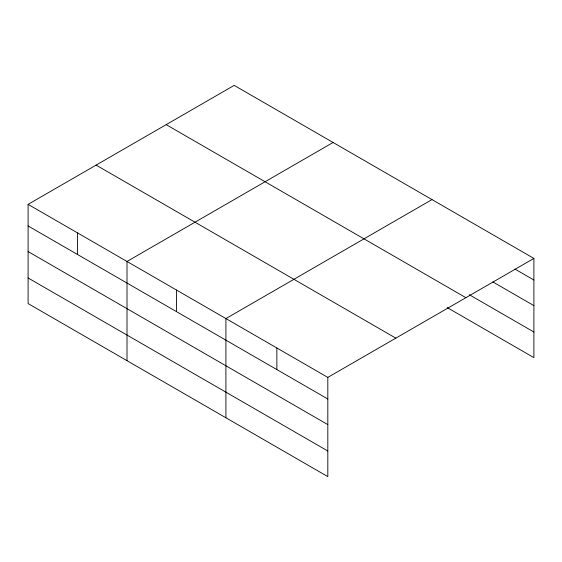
<?xml version="1.0" encoding="UTF-8"?>
<svg xmlns="http://www.w3.org/2000/svg" width="562" height="562" viewBox="0 0 562 562"><rect width="100%" height="100%" fill="white"/><g stroke="black" fill="none" stroke-linecap="round" stroke-linejoin="round"><path stroke-width="0.84" d="M327.815 424.612L327.815 377.404L28.1 204.364L28.1 303.578L327.815 476.618L327.815 424.612L28.1 251.572M28.1 204.364L234.185 85.382L533.9 258.422L533.9 357.636L447.204 307.583M333.09 142.481L127.005 261.463L127.005 360.685M431.995 199.587L225.91 318.57L225.91 417.784M327.815 377.404L533.9 258.422M514.89 269.043L533.9 280.017M492.832 281.92L533.9 305.63M469.263 294.699L533.9 332.023M166.176 124.645L465.891 297.684M96.109 165.102L395.824 338.141M28.1 225.959L327.815 398.999M28.1 277.965L327.815 451.005M276.862 347.983L276.862 369.585M176.461 290.02L176.461 311.615M77.556 232.914L77.556 254.509"/></g></svg>
